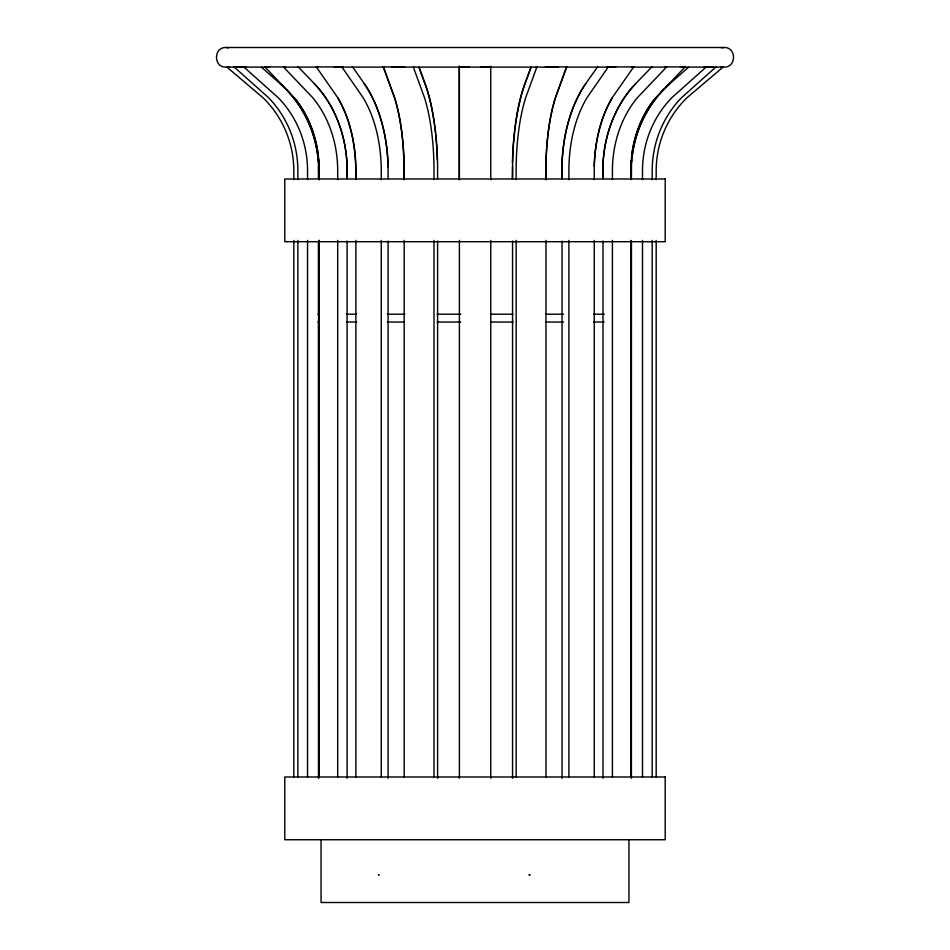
<?xml version="1.0" encoding="UTF-8"?>
<svg xmlns="http://www.w3.org/2000/svg" width="950" height="950" viewBox="0 0 950 950"><rect width="100%" height="100%" fill="white"/><g stroke="black" fill="none" stroke-linecap="round" stroke-linejoin="round"><path stroke-width="1.43" d="M529.72 875.009L528.972 874.617L530.041 874.784M631.738 159.98A113.739 108.169 -90 0 0 631.536 162.498L631.394 178.671M378.349 874.629L379.169 875.009L378.634 874.641M536.881 66.927L525.706 97.612A101.971 31.516 90 0 0 516.147 170.763L516.147 179.657M555.382 97.612L566.556 66.927M545.407 66.927L566.722 66.927L555.548 97.612A101.971 31.516 -90 0 0 545.989 170.763L545.989 179.657M530.908 67.331L524.911 83.636A113.739 35.15 90 0 0 512.442 162.498M531.074 67.331L525.077 83.636A113.739 35.15 90 0 0 512.608 162.498L512.394 178.671M594.178 166.321A101.971 59.933 -90 0 1 612.299 97.612L633.697 66.927L608.309 66.927L587.053 97.612A101.971 59.933 -90 0 0 568.884 170.763L568.884 179.657M597.764 66.619L585.711 83.636A113.739 66.856 -90 0 0 561.996 162.498L561.901 178.671M630.752 179.657L630.859 170.763A101.971 82.496 90 0 1 655.88 97.612L685.128 66.927L666.686 66.927L637.438 97.612A101.971 82.496 90 0 0 612.418 170.763L612.418 179.657M651.961 66.844L635.669 83.636A113.739 92.008 90 0 0 603.036 162.498L602.906 178.671L603.143 162.498A113.739 92.008 -90 0 1 635.764 83.636M713.224 66.927L706.301 66.927L671.911 97.612A101.971 96.983 90 0 0 642.497 170.763L642.497 179.657M716.003 66.927L681.613 97.612A101.971 96.983 -90 0 0 652.199 170.763L652.199 179.657M665.582 87.661A113.739 108.169 -90 0 1 669.904 83.636L688.501 67.272M680.426 67.106L724.043 67.106C736.642 67.593 736.642 47.025 724.043 47.5L225.958 47.5C213.358 47.025 213.358 67.593 225.958 67.106L269.574 67.106M721.513 47.833L724.043 47.5M236.823 66.927L243.746 66.927A10.058 9.571 -90 0 0 245.872 66.963M285.214 66.963A10.058 8.134 -90 0 1 283.409 66.927L264.967 66.927A10.058 8.134 90 0 0 266.772 66.963M343.14 66.963A10.058 5.914 -90 0 1 341.834 66.927L316.445 66.927A10.058 5.914 90 0 0 317.763 66.963M404.178 179.657L404.178 170.763A101.971 31.516 -90 0 0 394.618 97.612L383.444 66.927L404.759 66.927M459.396 66.927L469.383 66.927M480.795 66.927L490.77 66.927M284.24 67.106L318.06 67.106M334.269 67.106L384.168 67.106M391.495 67.106L558.505 67.106M565.832 67.106L615.731 67.106M631.94 67.106L665.76 67.106M317.929 314.201L318.725 314.201M346.453 314.201L356.606 314.201M387.339 314.201L404.902 314.201M437.154 314.201L460.786 314.201M491.126 314.201L513.048 314.201M545.87 314.201L563.504 314.201M593.607 314.201L604.331 314.201M317.929 322.038L318.725 322.038M346.453 322.038L356.749 322.038M387.339 322.038L403.584 322.038M437.202 322.038L460.798 322.038M491.126 322.038L513.166 322.038M545.787 322.038L563.564 322.038M593.607 322.038L604.176 322.038M225.958 47.5L228.487 47.833M261.499 67.272L280.096 83.636A113.739 108.169 90 0 1 283.302 86.628M243.746 66.927L278.136 97.612A101.971 96.983 -90 0 1 307.551 170.763L307.551 179.657M234.056 66.927L268.446 97.612A101.971 96.983 90 0 1 297.861 170.763L297.861 179.657M298.134 66.844L314.331 83.636A113.739 92.008 -90 0 1 346.964 162.498L347.094 178.671L346.857 162.498A113.739 92.008 -90 0 0 346.346 156.216M283.409 66.927L312.669 97.612A101.971 82.496 90 0 1 337.689 170.763L337.689 179.657M264.872 66.927L294.227 97.612A101.971 82.496 90 0 1 319.247 170.763L319.247 179.657M352.379 66.619L364.289 83.636A113.739 66.856 -90 0 1 388.004 162.498L388.099 178.671M341.834 66.927L363.09 97.612A101.971 59.933 -90 0 1 381.259 170.763L381.259 179.657M316.303 66.927L337.701 97.612A101.971 59.933 -90 0 1 355.882 170.763L355.882 179.657L355.739 170.763A101.971 59.933 90 0 0 337.559 97.612M419.093 67.331L425.089 83.636A113.739 35.15 -90 0 1 437.558 162.498L437.606 178.671M418.926 67.331L424.923 83.636A113.739 35.15 90 0 1 434.435 124.45M413.286 66.927L424.46 97.612A101.971 31.516 -90 0 1 434.008 170.763L434.008 179.657M383.277 66.927L394.452 97.612A101.971 31.516 90 0 1 404.011 170.763L404.011 179.657M318.084 158.733A113.739 108.169 90 0 1 318.404 162.498L318.606 178.671L318.559 166.808M387.956 166.808L387.861 162.498A113.739 66.856 90 0 0 364.159 83.636M656.189 179.657L656.189 170.763A101.971 101.971 0 0 1 687.111 97.612L723.283 66.927A10.058 10.058 0 0 1 721.038 66.963M656.189 240.409L656.189 776.839M652.199 240.409L652.199 776.839M642.497 240.409L642.497 776.839M631.441 241.015L631.394 778.288M630.859 240.409L630.752 776.839M628.936 839.752L628.936 902.5L321.064 902.5L321.064 839.752M612.418 240.409L612.418 776.839M603.013 241.015L603.013 778.288M594.261 179.657L594.261 170.763A101.971 59.933 -90 0 1 612.441 97.612M594.261 240.409L594.261 776.839M568.884 240.409L568.884 776.839M562.044 178.671L562.139 162.498A113.739 66.856 -90 0 1 585.841 83.636M562.044 241.015L562.044 778.288M545.989 240.409L545.989 776.839M545.822 179.657L545.822 170.763A101.971 31.516 90 0 1 546.606 148.248M516.147 240.409L516.147 776.839M512.561 166.808L512.561 178.671M512.561 241.015L512.561 778.288M490.77 66.31L490.77 179.657M490.77 240.409L490.77 778.288M459.396 66.31L459.396 179.657M459.396 240.409L459.396 778.288M459.23 66.31L459.23 179.657M437.606 241.015L437.606 778.288M434.008 240.409L434.008 776.839M404.178 240.409L404.178 776.839M388.099 241.015L388.099 778.288M381.259 240.409L381.259 776.839M355.882 240.409L355.882 776.839M347.094 241.015L347.094 778.288M337.689 240.409L337.689 776.839M319.247 240.409L319.247 776.839M319.141 179.657L319.141 170.763A101.971 82.496 90 0 0 318.606 159.208M319.141 240.409L319.141 314.509M319.141 321.919L319.141 776.839M318.559 315.222L318.559 241.015L318.606 778.288L318.559 321.159M307.551 240.409L307.551 776.839M297.861 240.409L297.861 776.839M293.811 179.657L293.811 170.763A101.971 101.971 0 0 0 262.889 97.612L226.717 66.927A10.058 10.058 0 0 0 228.962 66.963M293.811 240.409L293.811 776.839M630.752 170.763A101.971 82.496 90 0 1 631.168 160.586M631.572 156.441A101.971 82.496 90 0 1 655.773 97.612M546.701 146.894A101.971 31.516 90 0 1 547.544 137.548M547.687 136.242A101.971 31.516 90 0 1 554.978 98.919M566.212 67.011A10.058 3.111 -90 0 1 565.867 66.963M632.902 67.011A10.058 5.914 90 0 1 632.237 66.963M631.999 157.474A113.739 108.169 -90 0 1 657.115 96.971M659.502 94.121A113.739 108.169 -90 0 1 664.537 88.694M685.128 66.927A10.058 8.134 90 0 1 683.323 66.963M631.596 162.498A113.739 108.169 -90 0 1 669.952 83.636M706.301 66.927A10.058 9.571 -90 0 1 704.176 66.963M666.686 66.927A10.058 8.134 -90 0 1 664.881 66.963M633.697 66.927A10.058 5.914 -90 0 1 632.379 66.963M608.309 66.927A10.058 5.914 -90 0 1 607.003 66.963M566.722 66.927A10.058 3.111 90 0 1 566.034 66.963M536.536 67.011A10.058 3.111 90 0 1 536.192 66.963M413.974 66.963A10.058 3.111 -90 0 1 413.63 67.011M384.133 66.963A10.058 3.111 -90 0 1 383.444 66.927M280.096 83.636A113.739 108.169 90 0 1 318.464 162.498M236.182 66.963A10.058 9.571 90 0 1 235.113 67.011M434.625 125.839A113.739 35.15 90 0 1 435.48 132.905M435.634 134.33A113.739 35.15 90 0 1 437.321 159.98M383.966 66.963A10.058 3.111 -90 0 1 383.622 67.011M317.621 66.963A10.058 5.914 90 0 1 316.956 67.011M294.12 97.612A101.971 82.496 90 0 1 318.321 156.441M286.449 89.751A113.739 108.169 90 0 1 317.644 154.969M314.236 83.636A113.739 92.008 -90 0 1 336.454 117.634M337.012 118.976A113.739 92.008 -90 0 1 346.216 154.969M665.214 178.968L284.786 178.968L284.786 241.716L665.214 241.716L665.214 178.968M665.214 776.993L284.786 776.993L284.786 839.752L665.214 839.752L665.214 776.993"/></g></svg>
